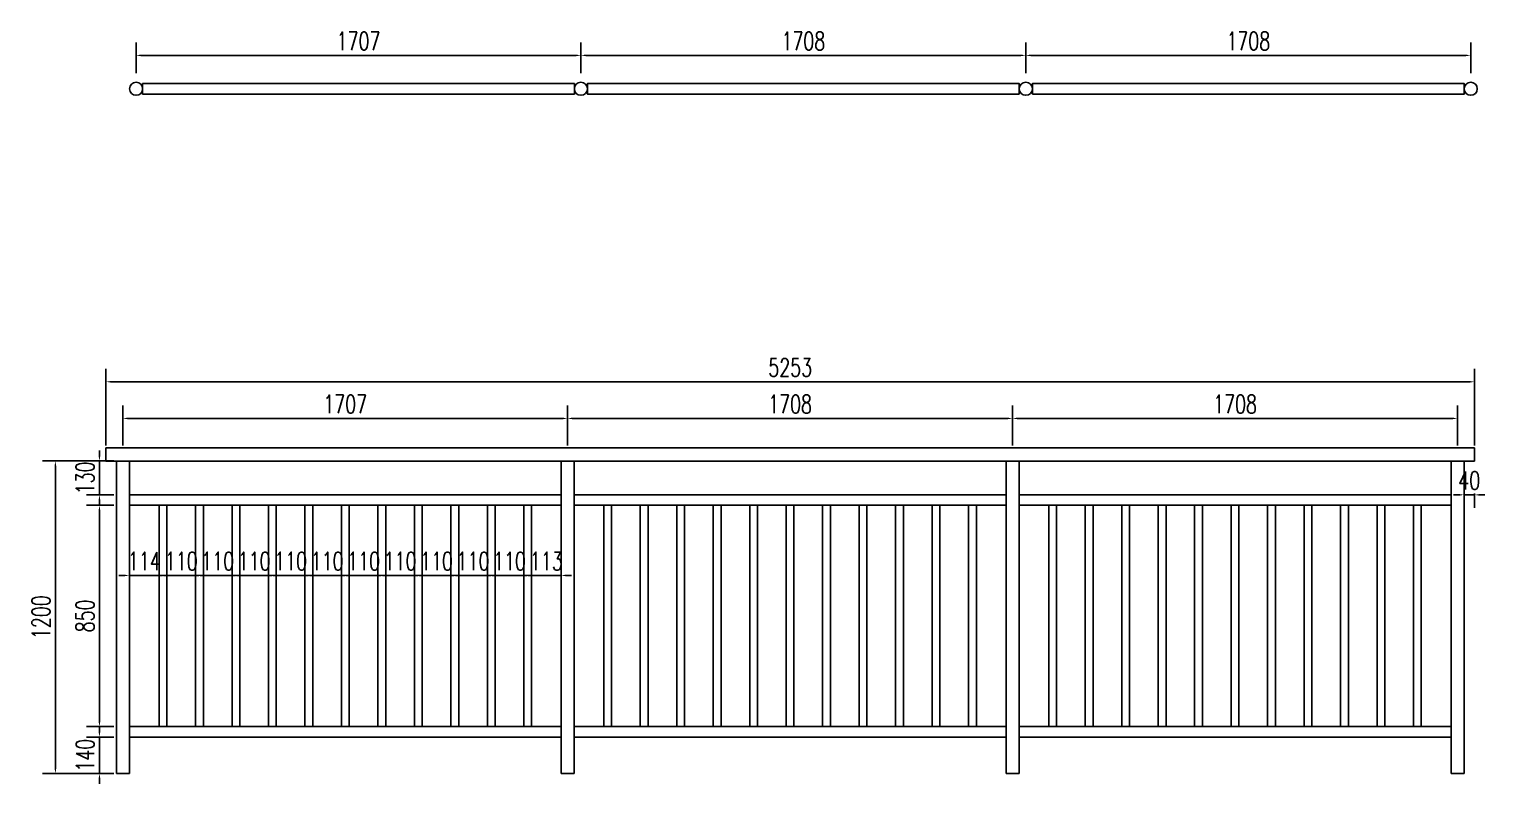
# Model space of a CAD drawing. Header units: millimetres. Extents: x -2430464 to 225692, y -180 to 1805330.
# Drawn here: x -1488961 to -1483373, y 614813 to 617711 of the extents above; entities that cross this region are included whole.
import ezdxf

# ---------------------------------------------------------------- set-up
doc = ezdxf.new("R2010")
doc.units = ezdxf.units.MM
doc.header["$LTSCALE"] = 1000
doc.layers.get('0').update_dxf_attribs({"linetype": 'CONTINUOUS'})
doc.layers.get('DEFPOINTS').update_dxf_attribs({"linetype": 'CONTINUOUS'})
for name, color, linetype in [('W-FLOAT_BOWL浮筒', 253, 'CONTINUOUS'), ('W-PLASTIC_RAILINGS塑木栏杆', 6, 'CONTINUOUS'), ('W-WOOD_FLOOR木地板', 30, 'CONTINUOUS'), ('景-通用-文字', 7, 'CONTINUOUS')]:
    doc.layers.add(name, color=color, linetype=linetype)
doc.styles.add('STANDARD_T3', font='simplex.shx', dxfattribs={"width": 0.7, "bigfont": 'gbcbig.shx'})
doc.dimstyles.new('W&&20', dxfattribs={"dimtxt": 70, "dimasz": 20, "dimexe": 50, "dimexo": 60, "dimgap": 20, "dimtad": 1, "dimdec": 0, "dimzin": 0, "dimdsep": 46, "dimtxsty": 'STANDARD_T3', "dimcen": 0.09, "dimclrd": 1, "dimclre": 1, "dimclrt": 7, "dimazin": 2, "dimtfac": 1, "dimtdec": 0, "dimtix": 1, "dimtmove": 2, "dimatfit": 3, "dimfxl": 0, "dimtolj": 1, "dimtzin": 0, "dimarcsym": 0})

# ---------------------------------------------------------------- blocks, each defined once
blk = doc.blocks.new('*U655')
at = {"layer": 'W-PLASTIC_RAILINGS塑木栏杆'}
blk.add_lwpolyline([(-15, -420), (15, -420), (15, 430), (-15, 430)], close=True, dxfattribs=at)
blk = doc.blocks.new('*U656')
at = {"layer": 'W-PLASTIC_RAILINGS塑木栏杆', "color": 0, "linetype": 'ByBlock', "lineweight": -2, "transparency": 16777216}
for p in [(0, 0), (140, 0), (280, 0), (420, 0), (560, 0), (700, 0), (840, 0), (980, 0), (1120, 0), (1260, 0), (1400, 0)]:
    blk.add_blockref('*U655', p, dxfattribs=at)
blk = doc.blocks.new('*D658')
at = {"layer": 'DEFPOINTS', "color": 0, "transparency": 16777216}
for p in [(-1488666.3, 616052.8), (-1488860.3, 614852.8), (-1488626.3, 614852.8)]:
    blk.add_point(p, dxfattribs=at)
at = {"layer": 'W-WOOD_FLOOR木地板', "color": 1, "lineweight": -2, "transparency": 16777216}
for p, q in [((-1488726.3, 616052.8), (-1488910.3, 616052.8)), ((-1488860.3, 616032.8), (-1488860.3, 614872.8)), ((-1488686.3, 614852.8), (-1488910.3, 614852.8))]:
    blk.add_line(p, q, dxfattribs=at)
at = {"layer": 'W-WOOD_FLOOR木地板', "color": 1, "transparency": 16777216}
for points in [[(-1488863.6, 616032.8), (-1488857, 616032.8), (-1488860.3, 616052.8)], [(-1488863.6, 614872.8), (-1488857, 614872.8), (-1488860.3, 614852.8)]]:
    blk.add_solid(points, dxfattribs=at)
at = {"layer": 'W-WOOD_FLOOR木地板', "color": 7, "transparency": 16777216, "insert": (-1488915.3, 615452.8), "char_height": 70, "attachment_point": 5, "rotation": 90, "style": 'STANDARD_T3'}
blk.add_mtext('\\A1;1200', dxfattribs=at)
blk = doc.blocks.new('*D659')
at = {"layer": 'DEFPOINTS', "color": 0, "transparency": 16777216}
for p in [(-1488576.3, 615882.8), (-1488691.3, 615032.8), (-1488576.3, 615032.8)]:
    blk.add_point(p, dxfattribs=at)
at = {"layer": 'W-WOOD_FLOOR木地板', "color": 1, "lineweight": -2, "transparency": 16777216}
for p, q in [((-1488636.3, 615882.8), (-1488741.3, 615882.8)), ((-1488691.3, 615862.8), (-1488691.3, 615052.8)), ((-1488636.3, 615032.8), (-1488741.3, 615032.8))]:
    blk.add_line(p, q, dxfattribs=at)
at = {"layer": 'W-WOOD_FLOOR木地板', "color": 1, "transparency": 16777216}
for points in [[(-1488694.6, 615862.8), (-1488688, 615862.8), (-1488691.3, 615882.8)], [(-1488694.6, 615052.8), (-1488688, 615052.8), (-1488691.3, 615032.8)]]:
    blk.add_solid(points, dxfattribs=at)
at = {"layer": 'W-WOOD_FLOOR木地板', "color": 7, "transparency": 16777216, "insert": (-1488746.3, 615457.8), "char_height": 70, "attachment_point": 5, "rotation": 90, "style": 'STANDARD_T3'}
blk.add_mtext('\\A1;850', dxfattribs=at)
blk = doc.blocks.new('*D657')
at = {"layer": 'DEFPOINTS', "color": 0, "transparency": 16777216}
for p in [(-1488691.3, 616052.8), (-1488576.3, 616052.8), (-1488576.3, 615922.8)]:
    blk.add_point(p, dxfattribs=at)
at = {"layer": 'W-WOOD_FLOOR木地板', "color": 1, "lineweight": -2, "transparency": 16777216}
for p, q in [((-1488691.3, 616072.8), (-1488691.3, 616092.8)), ((-1488636.3, 616052.8), (-1488741.3, 616052.8)), ((-1488691.3, 615922.8), (-1488691.3, 616052.8)), ((-1488636.3, 615922.8), (-1488741.3, 615922.8)), ((-1488691.3, 615902.8), (-1488691.3, 615882.8))]:
    blk.add_line(p, q, dxfattribs=at)
at = {"layer": 'W-WOOD_FLOOR木地板', "color": 1, "transparency": 16777216}
for points in [[(-1488694.6, 616072.8), (-1488688, 616072.8), (-1488691.3, 616052.8)], [(-1488694.6, 615902.8), (-1488688, 615902.8), (-1488691.3, 615922.8)]]:
    blk.add_solid(points, dxfattribs=at)
at = {"layer": 'W-WOOD_FLOOR木地板', "color": 7, "transparency": 16777216, "insert": (-1488746.3, 615987.8), "char_height": 70, "attachment_point": 5, "rotation": 90, "style": 'STANDARD_T3'}
blk.add_mtext('\\A1;130', dxfattribs=at)
blk = doc.blocks.new('*D660')
at = {"layer": 'DEFPOINTS', "color": 0, "transparency": 16777216}
for p in [(-1488576.3, 614992.8), (-1488691.2, 614852.8), (-1488576.3, 614852.8)]:
    blk.add_point(p, dxfattribs=at)
at = {"layer": 'W-WOOD_FLOOR木地板', "color": 1, "lineweight": -2, "transparency": 16777216}
for p, q in [((-1488691.2, 615012.8), (-1488691.2, 615032.8)), ((-1488636.3, 614992.8), (-1488741.2, 614992.8)), ((-1488691.2, 614992.8), (-1488691.2, 614852.8)), ((-1488636.3, 614852.8), (-1488741.2, 614852.8)), ((-1488691.2, 614832.8), (-1488691.2, 614812.8))]:
    blk.add_line(p, q, dxfattribs=at)
at = {"layer": 'W-WOOD_FLOOR木地板', "color": 1, "transparency": 16777216}
for points in [[(-1488694.6, 615012.8), (-1488687.9, 615012.8), (-1488691.2, 614992.8)], [(-1488694.6, 614832.8), (-1488687.9, 614832.8), (-1488691.2, 614852.8)]]:
    blk.add_solid(points, dxfattribs=at)
at = {"layer": 'W-WOOD_FLOOR木地板', "color": 7, "transparency": 16777216, "insert": (-1488746.2, 614922.8), "char_height": 70, "attachment_point": 5, "rotation": 90, "style": 'STANDARD_T3'}
blk.add_mtext('\\A1;140', dxfattribs=at)
blk = doc.blocks.new('*D661')
at = {"layer": 'DEFPOINTS', "color": 0, "transparency": 16777216}
for p in [(-1486894.3, 616216.3), (-1488601.3, 616052.8), (-1486894.3, 616052.8)]:
    blk.add_point(p, dxfattribs=at)
at = {"layer": 'W-WOOD_FLOOR木地板', "color": 1, "lineweight": -2, "transparency": 16777216}
for p, q in [((-1488601.3, 616112.8), (-1488601.3, 616266.3)), ((-1486894.3, 616112.8), (-1486894.3, 616266.3)), ((-1488581.3, 616216.3), (-1486914.3, 616216.3))]:
    blk.add_line(p, q, dxfattribs=at)
at = {"layer": 'W-WOOD_FLOOR木地板', "color": 1, "transparency": 16777216}
for points in [[(-1488581.3, 616219.6), (-1488581.3, 616212.9), (-1488601.3, 616216.3)], [(-1486914.3, 616219.6), (-1486914.3, 616212.9), (-1486894.3, 616216.3)]]:
    blk.add_solid(points, dxfattribs=at)
at = {"layer": 'W-WOOD_FLOOR木地板', "color": 7, "transparency": 16777216, "insert": (-1487747.8, 616271.3), "char_height": 70, "attachment_point": 5, "style": 'STANDARD_T3'}
blk.add_mtext('\\A1;1707', dxfattribs=at)
blk = doc.blocks.new('*D662')
at = {"layer": 'DEFPOINTS', "color": 0, "transparency": 16777216}
for p in [(-1485186.3, 616216.3), (-1486894.3, 616052.8), (-1485186.3, 616052.8)]:
    blk.add_point(p, dxfattribs=at)
at = {"layer": 'W-WOOD_FLOOR木地板', "color": 1, "lineweight": -2, "transparency": 16777216}
for p, q in [((-1486894.3, 616112.8), (-1486894.3, 616266.3)), ((-1485186.3, 616112.8), (-1485186.3, 616266.3)), ((-1486874.3, 616216.3), (-1485206.3, 616216.3))]:
    blk.add_line(p, q, dxfattribs=at)
at = {"layer": 'W-WOOD_FLOOR木地板', "color": 1, "transparency": 16777216}
for points in [[(-1486874.3, 616219.6), (-1486874.3, 616212.9), (-1486894.3, 616216.3)], [(-1485206.3, 616219.6), (-1485206.3, 616212.9), (-1485186.3, 616216.3)]]:
    blk.add_solid(points, dxfattribs=at)
at = {"layer": 'W-WOOD_FLOOR木地板', "color": 7, "transparency": 16777216, "insert": (-1486040.3, 616271.3), "char_height": 70, "attachment_point": 5, "style": 'STANDARD_T3'}
blk.add_mtext('\\A1;1708', dxfattribs=at)
blk = doc.blocks.new('*D663')
at = {"layer": 'DEFPOINTS', "color": 0, "transparency": 16777216}
for p in [(-1483478.3, 616216.3), (-1485186.3, 616052.8), (-1483478.3, 616052.8)]:
    blk.add_point(p, dxfattribs=at)
at = {"layer": 'W-WOOD_FLOOR木地板', "color": 1, "lineweight": -2, "transparency": 16777216}
for p, q in [((-1485186.3, 616112.8), (-1485186.3, 616266.3)), ((-1483478.3, 616112.8), (-1483478.3, 616266.3)), ((-1485166.3, 616216.3), (-1483498.3, 616216.3))]:
    blk.add_line(p, q, dxfattribs=at)
at = {"layer": 'W-WOOD_FLOOR木地板', "color": 1, "transparency": 16777216}
for points in [[(-1485166.3, 616219.6), (-1485166.3, 616212.9), (-1485186.3, 616216.3)], [(-1483498.3, 616219.6), (-1483498.3, 616212.9), (-1483478.3, 616216.3)]]:
    blk.add_solid(points, dxfattribs=at)
at = {"layer": 'W-WOOD_FLOOR木地板', "color": 7, "transparency": 16777216, "insert": (-1484332.3, 616271.3), "char_height": 70, "attachment_point": 5, "style": 'STANDARD_T3'}
blk.add_mtext('\\A1;1708', dxfattribs=at)
blk = doc.blocks.new('*D664')
at = {"layer": 'DEFPOINTS', "color": 0, "transparency": 16777216}
for p in [(-1488576.3, 615690.3), (-1488462.3, 615690.3), (-1488462.3, 615613.3)]:
    blk.add_point(p, dxfattribs=at)
at = {"layer": 'W-WOOD_FLOOR木地板', "color": 1, "lineweight": -2, "transparency": 16777216}
for p, q in [((-1488576.3, 615630.3), (-1488576.3, 615563.3)), ((-1488462.3, 615630.3), (-1488462.3, 615563.3)), ((-1488596.3, 615613.3), (-1488616.3, 615613.3)), ((-1488576.3, 615613.3), (-1488462.3, 615613.3)), ((-1488442.3, 615613.3), (-1488422.3, 615613.3))]:
    blk.add_line(p, q, dxfattribs=at)
at = {"layer": 'W-WOOD_FLOOR木地板', "color": 1, "transparency": 16777216}
for points in [[(-1488596.3, 615616.6), (-1488596.3, 615609.9), (-1488576.3, 615613.3)], [(-1488442.3, 615616.6), (-1488442.3, 615609.9), (-1488462.3, 615613.3)]]:
    blk.add_solid(points, dxfattribs=at)
at = {"layer": 'W-WOOD_FLOOR木地板', "color": 7, "transparency": 16777216, "insert": (-1488519.3, 615668.3), "char_height": 70, "attachment_point": 5, "style": 'STANDARD_T3'}
blk.add_mtext('\\A1;114', dxfattribs=at)
blk = doc.blocks.new('*D665')
at = {"layer": 'DEFPOINTS', "color": 0, "transparency": 16777216}
for p in [(-1487172.3, 615737.2), (-1487062.3, 615737.2), (-1487062.3, 615613.3)]:
    blk.add_point(p, dxfattribs=at)
at = {"layer": '景-通用-文字', "color": 1, "lineweight": -2, "transparency": 16777216}
for p, q in [((-1487192.3, 615613.3), (-1487212.3, 615613.3)), ((-1487172.3, 615618.3), (-1487172.3, 615563.3)), ((-1487172.3, 615613.3), (-1487062.3, 615613.3)), ((-1487062.3, 615618.3), (-1487062.3, 615563.3)), ((-1487042.3, 615613.3), (-1487022.3, 615613.3))]:
    blk.add_line(p, q, dxfattribs=at)
at = {"layer": '景-通用-文字', "color": 1, "transparency": 16777216}
for points in [[(-1487192.3, 615616.6), (-1487192.3, 615609.9), (-1487172.3, 615613.3)], [(-1487042.3, 615616.6), (-1487042.3, 615609.9), (-1487062.3, 615613.3)]]:
    blk.add_solid(points, dxfattribs=at)
at = {"layer": '景-通用-文字', "color": 7, "transparency": 16777216, "insert": (-1487117.3, 615668.3), "char_height": 70, "attachment_point": 5, "style": 'STANDARD_T3'}
blk.add_mtext('\\A1;110', dxfattribs=at)
blk = doc.blocks.new('*D1030')
at = {"layer": 'DEFPOINTS', "color": 0, "transparency": 16777216}
for p in [(-1487032.3, 615745.3), (-1486919.3, 615745.3), (-1486919.3, 615613.3)]:
    blk.add_point(p, dxfattribs=at)
at = {"layer": 'W-FLOAT_BOWL浮筒', "color": 1, "lineweight": -2, "transparency": 16777216}
for p, q in [((-1487052.3, 615613.3), (-1487072.3, 615613.3)), ((-1487032.3, 615618.3), (-1487032.3, 615563.3)), ((-1487032.3, 615613.3), (-1486919.3, 615613.3)), ((-1486919.3, 615618.3), (-1486919.3, 615563.3)), ((-1486899.3, 615613.3), (-1486879.3, 615613.3))]:
    blk.add_line(p, q, dxfattribs=at)
at = {"layer": 'W-FLOAT_BOWL浮筒', "color": 1, "transparency": 16777216}
for points in [[(-1487052.3, 615616.6), (-1487052.3, 615609.9), (-1487032.3, 615613.3)], [(-1486899.3, 615616.6), (-1486899.3, 615609.9), (-1486919.3, 615613.3)]]:
    blk.add_solid(points, dxfattribs=at)
at = {"layer": 'W-FLOAT_BOWL浮筒', "color": 7, "transparency": 16777216, "insert": (-1486975.8, 615668.3), "char_height": 70, "attachment_point": 5, "style": 'STANDARD_T3'}
blk.add_mtext('\\A1;113', dxfattribs=at)
blk = doc.blocks.new('*D1031')
at = {"layer": 'DEFPOINTS', "color": 0, "transparency": 16777216}
for p in [(-1487312.3, 615737.2), (-1487202.3, 615737.2), (-1487202.3, 615613.3)]:
    blk.add_point(p, dxfattribs=at)
at = {"layer": '景-通用-文字', "color": 1, "lineweight": -2, "transparency": 16777216}
for p, q in [((-1487332.3, 615613.3), (-1487352.3, 615613.3)), ((-1487312.3, 615618.3), (-1487312.3, 615563.3)), ((-1487312.3, 615613.3), (-1487202.3, 615613.3)), ((-1487202.3, 615618.3), (-1487202.3, 615563.3)), ((-1487182.3, 615613.3), (-1487162.3, 615613.3))]:
    blk.add_line(p, q, dxfattribs=at)
at = {"layer": '景-通用-文字', "color": 1, "transparency": 16777216}
for points in [[(-1487332.3, 615616.6), (-1487332.3, 615609.9), (-1487312.3, 615613.3)], [(-1487182.3, 615616.6), (-1487182.3, 615609.9), (-1487202.3, 615613.3)]]:
    blk.add_solid(points, dxfattribs=at)
at = {"layer": '景-通用-文字', "color": 7, "transparency": 16777216, "insert": (-1487257.3, 615668.3), "char_height": 70, "attachment_point": 5, "style": 'STANDARD_T3'}
blk.add_mtext('\\A1;110', dxfattribs=at)
blk = doc.blocks.new('*D1032')
at = {"layer": 'DEFPOINTS', "color": 0, "transparency": 16777216}
for p in [(-1487452.3, 615737.2), (-1487342.3, 615737.2), (-1487342.3, 615613.3)]:
    blk.add_point(p, dxfattribs=at)
at = {"layer": '景-通用-文字', "color": 1, "lineweight": -2, "transparency": 16777216}
for p, q in [((-1487472.3, 615613.3), (-1487492.3, 615613.3)), ((-1487452.3, 615618.3), (-1487452.3, 615563.3)), ((-1487452.3, 615613.3), (-1487342.3, 615613.3)), ((-1487342.3, 615618.3), (-1487342.3, 615563.3)), ((-1487322.3, 615613.3), (-1487302.3, 615613.3))]:
    blk.add_line(p, q, dxfattribs=at)
at = {"layer": '景-通用-文字', "color": 1, "transparency": 16777216}
for points in [[(-1487472.3, 615616.6), (-1487472.3, 615609.9), (-1487452.3, 615613.3)], [(-1487322.3, 615616.6), (-1487322.3, 615609.9), (-1487342.3, 615613.3)]]:
    blk.add_solid(points, dxfattribs=at)
at = {"layer": '景-通用-文字', "color": 7, "transparency": 16777216, "insert": (-1487397.3, 615668.3), "char_height": 70, "attachment_point": 5, "style": 'STANDARD_T3'}
blk.add_mtext('\\A1;110', dxfattribs=at)
blk = doc.blocks.new('*D1033')
at = {"layer": 'DEFPOINTS', "color": 0, "transparency": 16777216}
for p in [(-1487592.3, 615737.2), (-1487482.3, 615737.2), (-1487482.3, 615613.3)]:
    blk.add_point(p, dxfattribs=at)
at = {"layer": '景-通用-文字', "color": 1, "lineweight": -2, "transparency": 16777216}
for p, q in [((-1487612.3, 615613.3), (-1487632.3, 615613.3)), ((-1487592.3, 615618.3), (-1487592.3, 615563.3)), ((-1487592.3, 615613.3), (-1487482.3, 615613.3)), ((-1487482.3, 615618.3), (-1487482.3, 615563.3)), ((-1487462.3, 615613.3), (-1487442.3, 615613.3))]:
    blk.add_line(p, q, dxfattribs=at)
at = {"layer": '景-通用-文字', "color": 1, "transparency": 16777216}
for points in [[(-1487612.3, 615616.6), (-1487612.3, 615609.9), (-1487592.3, 615613.3)], [(-1487462.3, 615616.6), (-1487462.3, 615609.9), (-1487482.3, 615613.3)]]:
    blk.add_solid(points, dxfattribs=at)
at = {"layer": '景-通用-文字', "color": 7, "transparency": 16777216, "insert": (-1487537.3, 615668.3), "char_height": 70, "attachment_point": 5, "style": 'STANDARD_T3'}
blk.add_mtext('\\A1;110', dxfattribs=at)
blk = doc.blocks.new('*D1034')
at = {"layer": 'DEFPOINTS', "color": 0, "transparency": 16777216}
for p in [(-1487732.3, 615737.2), (-1487622.3, 615737.2), (-1487622.3, 615613.3)]:
    blk.add_point(p, dxfattribs=at)
at = {"layer": '景-通用-文字', "color": 1, "lineweight": -2, "transparency": 16777216}
for p, q in [((-1487752.3, 615613.3), (-1487772.3, 615613.3)), ((-1487732.3, 615618.3), (-1487732.3, 615563.3)), ((-1487732.3, 615613.3), (-1487622.3, 615613.3)), ((-1487622.3, 615618.3), (-1487622.3, 615563.3)), ((-1487602.3, 615613.3), (-1487582.3, 615613.3))]:
    blk.add_line(p, q, dxfattribs=at)
at = {"layer": '景-通用-文字', "color": 1, "transparency": 16777216}
for points in [[(-1487752.3, 615616.6), (-1487752.3, 615609.9), (-1487732.3, 615613.3)], [(-1487602.3, 615616.6), (-1487602.3, 615609.9), (-1487622.3, 615613.3)]]:
    blk.add_solid(points, dxfattribs=at)
at = {"layer": '景-通用-文字', "color": 7, "transparency": 16777216, "insert": (-1487677.3, 615668.3), "char_height": 70, "attachment_point": 5, "style": 'STANDARD_T3'}
blk.add_mtext('\\A1;110', dxfattribs=at)
blk = doc.blocks.new('*D1035')
at = {"layer": 'DEFPOINTS', "color": 0, "transparency": 16777216}
for p in [(-1487872.3, 615737.2), (-1487762.3, 615737.2), (-1487762.3, 615613.3)]:
    blk.add_point(p, dxfattribs=at)
at = {"layer": '景-通用-文字', "color": 1, "lineweight": -2, "transparency": 16777216}
for p, q in [((-1487892.3, 615613.3), (-1487912.3, 615613.3)), ((-1487872.3, 615618.3), (-1487872.3, 615563.3)), ((-1487872.3, 615613.3), (-1487762.3, 615613.3)), ((-1487762.3, 615618.3), (-1487762.3, 615563.3)), ((-1487742.3, 615613.3), (-1487722.3, 615613.3))]:
    blk.add_line(p, q, dxfattribs=at)
at = {"layer": '景-通用-文字', "color": 1, "transparency": 16777216}
for points in [[(-1487892.3, 615616.6), (-1487892.3, 615609.9), (-1487872.3, 615613.3)], [(-1487742.3, 615616.6), (-1487742.3, 615609.9), (-1487762.3, 615613.3)]]:
    blk.add_solid(points, dxfattribs=at)
at = {"layer": '景-通用-文字', "color": 7, "transparency": 16777216, "insert": (-1487817.3, 615668.3), "char_height": 70, "attachment_point": 5, "style": 'STANDARD_T3'}
blk.add_mtext('\\A1;110', dxfattribs=at)
blk = doc.blocks.new('*D1036')
at = {"layer": 'DEFPOINTS', "color": 0, "transparency": 16777216}
for p in [(-1488012.3, 615737.2), (-1487902.3, 615737.2), (-1487902.3, 615613.3)]:
    blk.add_point(p, dxfattribs=at)
at = {"layer": '景-通用-文字', "color": 1, "lineweight": -2, "transparency": 16777216}
for p, q in [((-1488032.3, 615613.3), (-1488052.3, 615613.3)), ((-1488012.3, 615618.3), (-1488012.3, 615563.3)), ((-1488012.3, 615613.3), (-1487902.3, 615613.3)), ((-1487902.3, 615618.3), (-1487902.3, 615563.3)), ((-1487882.3, 615613.3), (-1487862.3, 615613.3))]:
    blk.add_line(p, q, dxfattribs=at)
at = {"layer": '景-通用-文字', "color": 1, "transparency": 16777216}
for points in [[(-1488032.3, 615616.6), (-1488032.3, 615609.9), (-1488012.3, 615613.3)], [(-1487882.3, 615616.6), (-1487882.3, 615609.9), (-1487902.3, 615613.3)]]:
    blk.add_solid(points, dxfattribs=at)
at = {"layer": '景-通用-文字', "color": 7, "transparency": 16777216, "insert": (-1487957.3, 615668.3), "char_height": 70, "attachment_point": 5, "style": 'STANDARD_T3'}
blk.add_mtext('\\A1;110', dxfattribs=at)
blk = doc.blocks.new('*D1037')
at = {"layer": 'DEFPOINTS', "color": 0, "transparency": 16777216}
for p in [(-1488152.3, 615737.2), (-1488042.3, 615737.2), (-1488042.3, 615613.3)]:
    blk.add_point(p, dxfattribs=at)
at = {"layer": '景-通用-文字', "color": 1, "lineweight": -2, "transparency": 16777216}
for p, q in [((-1488172.3, 615613.3), (-1488192.3, 615613.3)), ((-1488152.3, 615618.3), (-1488152.3, 615563.3)), ((-1488152.3, 615613.3), (-1488042.3, 615613.3)), ((-1488042.3, 615618.3), (-1488042.3, 615563.3)), ((-1488022.3, 615613.3), (-1488002.3, 615613.3))]:
    blk.add_line(p, q, dxfattribs=at)
at = {"layer": '景-通用-文字', "color": 1, "transparency": 16777216}
for points in [[(-1488172.3, 615616.6), (-1488172.3, 615609.9), (-1488152.3, 615613.3)], [(-1488022.3, 615616.6), (-1488022.3, 615609.9), (-1488042.3, 615613.3)]]:
    blk.add_solid(points, dxfattribs=at)
at = {"layer": '景-通用-文字', "color": 7, "transparency": 16777216, "insert": (-1488097.3, 615668.3), "char_height": 70, "attachment_point": 5, "style": 'STANDARD_T3'}
blk.add_mtext('\\A1;110', dxfattribs=at)
blk = doc.blocks.new('*D1038')
at = {"layer": 'DEFPOINTS', "color": 0, "transparency": 16777216}
for p in [(-1488292.3, 615737.2), (-1488182.3, 615737.2), (-1488182.3, 615613.3)]:
    blk.add_point(p, dxfattribs=at)
at = {"layer": '景-通用-文字', "color": 1, "lineweight": -2, "transparency": 16777216}
for p, q in [((-1488312.3, 615613.3), (-1488332.3, 615613.3)), ((-1488292.3, 615618.3), (-1488292.3, 615563.3)), ((-1488292.3, 615613.3), (-1488182.3, 615613.3)), ((-1488182.3, 615618.3), (-1488182.3, 615563.3)), ((-1488162.3, 615613.3), (-1488142.3, 615613.3))]:
    blk.add_line(p, q, dxfattribs=at)
at = {"layer": '景-通用-文字', "color": 1, "transparency": 16777216}
for points in [[(-1488312.3, 615616.6), (-1488312.3, 615609.9), (-1488292.3, 615613.3)], [(-1488162.3, 615616.6), (-1488162.3, 615609.9), (-1488182.3, 615613.3)]]:
    blk.add_solid(points, dxfattribs=at)
at = {"layer": '景-通用-文字', "color": 7, "transparency": 16777216, "insert": (-1488237.3, 615668.3), "char_height": 70, "attachment_point": 5, "style": 'STANDARD_T3'}
blk.add_mtext('\\A1;110', dxfattribs=at)
blk = doc.blocks.new('*D1039')
at = {"layer": 'DEFPOINTS', "color": 0, "transparency": 16777216}
for p in [(-1488432.3, 615737.2), (-1488322.3, 615737.2), (-1488322.3, 615613.3)]:
    blk.add_point(p, dxfattribs=at)
at = {"layer": '景-通用-文字', "color": 1, "lineweight": -2, "transparency": 16777216}
for p, q in [((-1488452.3, 615613.3), (-1488472.3, 615613.3)), ((-1488432.3, 615618.3), (-1488432.3, 615563.3)), ((-1488432.3, 615613.3), (-1488322.3, 615613.3)), ((-1488322.3, 615618.3), (-1488322.3, 615563.3)), ((-1488302.3, 615613.3), (-1488282.3, 615613.3))]:
    blk.add_line(p, q, dxfattribs=at)
at = {"layer": '景-通用-文字', "color": 1, "transparency": 16777216}
for points in [[(-1488452.3, 615616.6), (-1488452.3, 615609.9), (-1488432.3, 615613.3)], [(-1488302.3, 615616.6), (-1488302.3, 615609.9), (-1488322.3, 615613.3)]]:
    blk.add_solid(points, dxfattribs=at)
at = {"layer": '景-通用-文字', "color": 7, "transparency": 16777216, "insert": (-1488377.3, 615668.3), "char_height": 70, "attachment_point": 5, "style": 'STANDARD_T3'}
blk.add_mtext('\\A1;110', dxfattribs=at)
blk = doc.blocks.new('*U1413')
at = {"layer": 'W-PLASTIC_RAILINGS塑木栏杆'}
blk.add_lwpolyline([(-15, -420), (15, -420), (15, 430), (-15, 430)], close=True, dxfattribs=at)
blk = doc.blocks.new('*U1414')
at = {"layer": 'W-PLASTIC_RAILINGS塑木栏杆', "color": 0, "linetype": 'ByBlock', "lineweight": -2, "transparency": 16777216}
for p in [(0, 0), (140, 0), (280, 0), (420, 0), (560, 0), (700, 0), (840, 0), (980, 0), (1120, 0), (1260, 0), (1400, 0)]:
    blk.add_blockref('*U1413', p, dxfattribs=at)
blk = doc.blocks.new('*U1415')
at = {"layer": 'W-PLASTIC_RAILINGS塑木栏杆'}
blk.add_lwpolyline([(-15, -420), (15, -420), (15, 430), (-15, 430)], close=True, dxfattribs=at)
blk = doc.blocks.new('*U1416')
at = {"layer": 'W-PLASTIC_RAILINGS塑木栏杆', "color": 0, "linetype": 'ByBlock', "lineweight": -2, "transparency": 16777216}
for p in [(0, 0), (140, 0), (280, 0), (420, 0), (560, 0), (700, 0), (840, 0), (980, 0), (1120, 0), (1260, 0), (1400, 0)]:
    blk.add_blockref('*U1415', p, dxfattribs=at)
blk = doc.blocks.new('*D2140')
at = {"color": 1, "lineweight": -2, "transparency": 16777216}
for p, q in [((-1483473.3, 615922.8), (-1483493.3, 615922.8)), ((-1483453.3, 615927.8), (-1483453.3, 615872.8)), ((-1483453.3, 615922.8), (-1483413.3, 615922.8)), ((-1483413.3, 615927.8), (-1483413.3, 615872.8)), ((-1483393.3, 615922.8), (-1483373.3, 615922.8))]:
    blk.add_line(p, q, dxfattribs=at)
at = {"color": 1, "transparency": 16777216}
for points in [[(-1483473.3, 615926.1), (-1483473.3, 615919.4), (-1483453.3, 615922.8)], [(-1483393.3, 615926.1), (-1483393.3, 615919.4), (-1483413.3, 615922.8)]]:
    blk.add_solid(points, dxfattribs=at)
at = {"layer": 'DEFPOINTS', "color": 0, "transparency": 16777216}
for p in [(-1483453.3, 616052.8), (-1483413.3, 616052.8), (-1483413.3, 615922.8)]:
    blk.add_point(p, dxfattribs=at)
at = {"color": 7, "transparency": 16777216, "insert": (-1483433.3, 615977.8), "char_height": 70, "attachment_point": 5, "style": 'STANDARD_T3'}
blk.add_mtext('\\A1;40', dxfattribs=at)
blk = doc.blocks.new('*D2143')
at = {"layer": 'DEFPOINTS', "color": 0, "transparency": 16777216}
for p in [(-1483413.3, 616357), (-1488666.3, 616052.8), (-1483413.3, 616052.8)]:
    blk.add_point(p, dxfattribs=at)
at = {"layer": 'W-WOOD_FLOOR木地板', "color": 1, "lineweight": -2, "transparency": 16777216}
for p, q in [((-1488666.3, 616112.8), (-1488666.3, 616407)), ((-1483413.3, 616112.8), (-1483413.3, 616407)), ((-1488646.3, 616357), (-1483433.3, 616357))]:
    blk.add_line(p, q, dxfattribs=at)
at = {"layer": 'W-WOOD_FLOOR木地板', "color": 1, "transparency": 16777216}
for points in [[(-1488646.3, 616360.3), (-1488646.3, 616353.6), (-1488666.3, 616357)], [(-1483433.3, 616360.3), (-1483433.3, 616353.6), (-1483413.3, 616357)]]:
    blk.add_solid(points, dxfattribs=at)
at = {"layer": 'W-WOOD_FLOOR木地板', "color": 7, "transparency": 16777216, "insert": (-1486039.8, 616412), "char_height": 70, "attachment_point": 5, "style": 'STANDARD_T3'}
blk.add_mtext('\\A1;5253', dxfattribs=at)
blk = doc.blocks.new('*D2254')
at = {"color": 1, "lineweight": -2, "transparency": 16777216}
for p, q in [((-1488550.4, 617542), (-1488550.4, 617660.4)), ((-1486843.4, 617542), (-1486843.4, 617660.4)), ((-1488530.4, 617610.4), (-1486863.4, 617610.4))]:
    blk.add_line(p, q, dxfattribs=at)
at = {"color": 1, "transparency": 16777216}
for points in [[(-1488530.4, 617613.8), (-1488530.4, 617607.1), (-1488550.4, 617610.4)], [(-1486863.4, 617613.8), (-1486863.4, 617607.1), (-1486843.4, 617610.4)]]:
    blk.add_solid(points, dxfattribs=at)
at = {"layer": 'DEFPOINTS', "color": 0, "transparency": 16777216}
for p in [(-1486843.4, 617610.4), (-1488550.4, 617482), (-1486843.4, 617482)]:
    blk.add_point(p, dxfattribs=at)
at = {"color": 7, "transparency": 16777216, "insert": (-1487696.9, 617665.4), "char_height": 70, "attachment_point": 5, "style": 'STANDARD_T3'}
blk.add_mtext('\\A1;1707', dxfattribs=at)
blk = doc.blocks.new('*D2255')
at = {"color": 1, "lineweight": -2, "transparency": 16777216}
for p, q in [((-1486843.4, 617542), (-1486843.4, 617660.4)), ((-1485135.4, 617542), (-1485135.4, 617660.4)), ((-1486823.4, 617610.4), (-1485155.4, 617610.4))]:
    blk.add_line(p, q, dxfattribs=at)
at = {"color": 1, "transparency": 16777216}
for points in [[(-1486823.4, 617613.8), (-1486823.4, 617607.1), (-1486843.4, 617610.4)], [(-1485155.4, 617613.8), (-1485155.4, 617607.1), (-1485135.4, 617610.4)]]:
    blk.add_solid(points, dxfattribs=at)
at = {"layer": 'DEFPOINTS', "color": 0, "transparency": 16777216}
for p in [(-1485135.4, 617610.4), (-1486843.4, 617482), (-1485135.4, 617482)]:
    blk.add_point(p, dxfattribs=at)
at = {"color": 7, "transparency": 16777216, "insert": (-1485989.4, 617665.4), "char_height": 70, "attachment_point": 5, "style": 'STANDARD_T3'}
blk.add_mtext('\\A1;1708', dxfattribs=at)
blk = doc.blocks.new('*D2256')
at = {"color": 1, "lineweight": -2, "transparency": 16777216}
for p, q in [((-1485135.4, 617542), (-1485135.4, 617660.4)), ((-1483427.4, 617542), (-1483427.4, 617660.4)), ((-1485115.4, 617610.4), (-1483447.4, 617610.4))]:
    blk.add_line(p, q, dxfattribs=at)
at = {"color": 1, "transparency": 16777216}
for points in [[(-1485115.4, 617613.8), (-1485115.4, 617607.1), (-1485135.4, 617610.4)], [(-1483447.4, 617613.8), (-1483447.4, 617607.1), (-1483427.4, 617610.4)]]:
    blk.add_solid(points, dxfattribs=at)
at = {"layer": 'DEFPOINTS', "color": 0, "transparency": 16777216}
for p in [(-1483427.4, 617610.4), (-1485135.4, 617482), (-1483427.4, 617482)]:
    blk.add_point(p, dxfattribs=at)
at = {"color": 7, "transparency": 16777216, "insert": (-1484281.4, 617665.4), "char_height": 70, "attachment_point": 5, "style": 'STANDARD_T3'}
blk.add_mtext('\\A1;1708', dxfattribs=at)

msp = doc.modelspace()

# ---------------------------------------------------------------- linework, layer by layer
at = {"layer": 'W-PLASTIC_RAILINGS塑木栏杆'}
for points in [[(-1488525.39, 617462.05), (-1486868.39, 617462.05), (-1486868.39, 617502.05), (-1488525.39, 617502.05)], [(-1485160.39, 617462.05), (-1486818.39, 617462.05), (-1486818.39, 617502.05), (-1485160.39, 617502.05)], [(-1485110.39, 617462.05), (-1483452.39, 617462.05), (-1483452.39, 617502.05), (-1485110.39, 617502.05)], [(-1488666.3, 616052.76), (-1483413.3, 616052.76), (-1483413.3, 616102.76), (-1488666.3, 616102.76)], [(-1488626.3, 614852.76), (-1488576.3, 614852.76), (-1488576.3, 616052.76), (-1488626.3, 616052.76)], [(-1486919.3, 614852.76), (-1486869.3, 614852.76), (-1486869.3, 616052.76), (-1486919.3, 616052.76)], [(-1485211.3, 614852.76), (-1485161.3, 614852.76), (-1485161.3, 616052.76), (-1485211.3, 616052.76)], [(-1483503.3, 614852.76), (-1483453.3, 614852.76), (-1483453.3, 616052.76), (-1483503.3, 616052.76)], [(-1488576.3, 615882.76), (-1486919.3, 615882.76), (-1486919.3, 615922.76), (-1488576.3, 615922.76)], [(-1485211.3, 615882.76), (-1486869.3, 615882.76), (-1486869.3, 615922.76), (-1485211.3, 615922.76)], [(-1483503.3, 615882.76), (-1485161.3, 615882.76), (-1485161.3, 615922.76), (-1483503.3, 615922.76)], [(-1488576.3, 615032.76), (-1486919.3, 615032.76), (-1486919.3, 614992.76), (-1488576.3, 614992.76)], [(-1485211.3, 615032.76), (-1486869.3, 615032.76), (-1486869.3, 614992.76), (-1485211.3, 614992.76)], [(-1483503.3, 615032.76), (-1485161.3, 615032.76), (-1485161.3, 614992.76), (-1483503.3, 614992.76)]]:
    msp.add_lwpolyline(points, close=True, dxfattribs=at)
for centre in [(-1488550.39, 617482.05), (-1486843.39, 617482.05), (-1485135.39, 617482.05), (-1483427.39, 617482.05)]:
    msp.add_circle(centre, 25, dxfattribs=at)

# ---------------------------------------------------------------- block references
for name, p in [('*U656', (-1488447.3, 615452.76)), ('*U1414', (-1486740.3, 615452.76)), ('*U1416', (-1485032.3, 615452.76))]:
    msp.add_blockref(name, p, dxfattribs=at)

# ---------------------------------------------------------------- dimensions: what is measured, and where the dimension line sits
for base, p1, p2, picture, middle in [((-1486843.39, 617610.43), (-1488550.39, 617482.05), (-1486843.39, 617482.05), '*D2254', (-1487696.89, 617665.43)), ((-1485135.39, 617610.43), (-1486843.39, 617482.05), (-1485135.39, 617482.05), '*D2255', (-1485989.39, 617665.43)), ((-1483427.39, 617610.43), (-1485135.39, 617482.05), (-1483427.39, 617482.05), '*D2256', (-1484281.39, 617665.43))]:
    dim = msp.add_linear_dim(base=base, p1=p1, p2=p2, dimstyle='W&&20')
    dim.commit()
    dim.dimension.update_dxf_attribs({"geometry": picture, "text_midpoint": middle})
at = {"color": 1}
dim = msp.add_linear_dim(base=(-1483413.3, 615922.76), p1=(-1483453.3, 616052.76), p2=(-1483413.3, 616052.76), dimstyle='W&&20', override={"dimfxl": 5, "dimfxlon": 1, "dimarcsym": 2}, dxfattribs=at)
dim.commit()
dim.dimension.update_dxf_attribs({"geometry": '*D2140', "text_midpoint": (-1483433.3, 615977.76)})
at = {"layer": 'W-FLOAT_BOWL浮筒'}
dim = msp.add_linear_dim(base=(-1486919.3, 615613.26), p1=(-1487032.3, 615745.33), p2=(-1486919.3, 615745.33), dimstyle='W&&20', override={"dimfxl": 5, "dimfxlon": 1, "dimarcsym": 2}, dxfattribs=at)
dim.commit()
dim.dimension.update_dxf_attribs({"geometry": '*D1030', "text_midpoint": (-1486975.8, 615668.26)})
at = {"layer": 'W-WOOD_FLOOR木地板'}
for base, p1, p2, picture, middle in [((-1483413.3, 616356.96), (-1488666.3, 616052.76), (-1483413.3, 616052.76), '*D2143', (-1486039.8, 616411.96)), ((-1486894.3, 616216.26), (-1488601.3, 616052.76), (-1486894.3, 616052.76), '*D661', (-1487747.8, 616271.26)), ((-1485186.3, 616216.26), (-1486894.3, 616052.76), (-1485186.3, 616052.76), '*D662', (-1486040.3, 616271.26)), ((-1483478.3, 616216.26), (-1485186.3, 616052.76), (-1483478.3, 616052.76), '*D663', (-1484332.3, 616271.26)), ((-1488462.3, 615613.26), (-1488576.3, 615690.26), (-1488462.3, 615690.26), '*D664', (-1488519.3, 615668.26))]:
    dim = msp.add_linear_dim(base=base, p1=p1, p2=p2, dimstyle='W&&20', dxfattribs=at)
    dim.commit()
    dim.dimension.update_dxf_attribs({"geometry": picture, "text_midpoint": middle})
for base, p1, p2, picture, middle in [((-1488691.3, 616052.76), (-1488576.3, 615922.76), (-1488576.3, 616052.76), '*D657', (-1488746.3, 615987.76)), ((-1488860.3, 614852.76), (-1488666.3, 616052.76), (-1488626.3, 614852.76), '*D658', (-1488915.3, 615452.76)), ((-1488691.3, 615032.76), (-1488576.3, 615882.76), (-1488576.3, 615032.76), '*D659', (-1488746.3, 615457.76)), ((-1488691.23, 614852.76), (-1488576.3, 614992.76), (-1488576.3, 614852.76), '*D660', (-1488746.23, 614922.76))]:
    dim = msp.add_linear_dim(base=base, p1=p1, p2=p2, angle=90, dimstyle='W&&20', dxfattribs=at)
    dim.commit()
    dim.dimension.update_dxf_attribs({"geometry": picture, "text_midpoint": middle})
at = {"layer": '景-通用-文字', "color": 3}
for base, p1, p2, picture, middle in [((-1488322.3, 615613.26), (-1488432.3, 615737.17), (-1488322.3, 615737.17), '*D1039', (-1488377.3, 615668.26)), ((-1488182.3, 615613.26), (-1488292.3, 615737.17), (-1488182.3, 615737.17), '*D1038', (-1488237.3, 615668.26)), ((-1488042.3, 615613.26), (-1488152.3, 615737.17), (-1488042.3, 615737.17), '*D1037', (-1488097.3, 615668.26)), ((-1487902.3, 615613.26), (-1488012.3, 615737.17), (-1487902.3, 615737.17), '*D1036', (-1487957.3, 615668.26)), ((-1487762.3, 615613.26), (-1487872.3, 615737.17), (-1487762.3, 615737.17), '*D1035', (-1487817.3, 615668.26)), ((-1487622.3, 615613.26), (-1487732.3, 615737.17), (-1487622.3, 615737.17), '*D1034', (-1487677.3, 615668.26)), ((-1487482.3, 615613.26), (-1487592.3, 615737.17), (-1487482.3, 615737.17), '*D1033', (-1487537.3, 615668.26)), ((-1487342.3, 615613.26), (-1487452.3, 615737.17), (-1487342.3, 615737.17), '*D1032', (-1487397.3, 615668.26)), ((-1487202.3, 615613.26), (-1487312.3, 615737.17), (-1487202.3, 615737.17), '*D1031', (-1487257.3, 615668.26)), ((-1487062.3, 615613.26), (-1487172.3, 615737.17), (-1487062.3, 615737.17), '*D665', (-1487117.3, 615668.26))]:
    dim = msp.add_linear_dim(base=base, p1=p1, p2=p2, dimstyle='W&&20', override={"dimfxl": 5, "dimfxlon": 1, "dimarcsym": 2}, dxfattribs=at)
    dim.commit()
    dim.dimension.update_dxf_attribs({"geometry": picture, "text_midpoint": middle})

doc.saveas('drawing.dxf')
